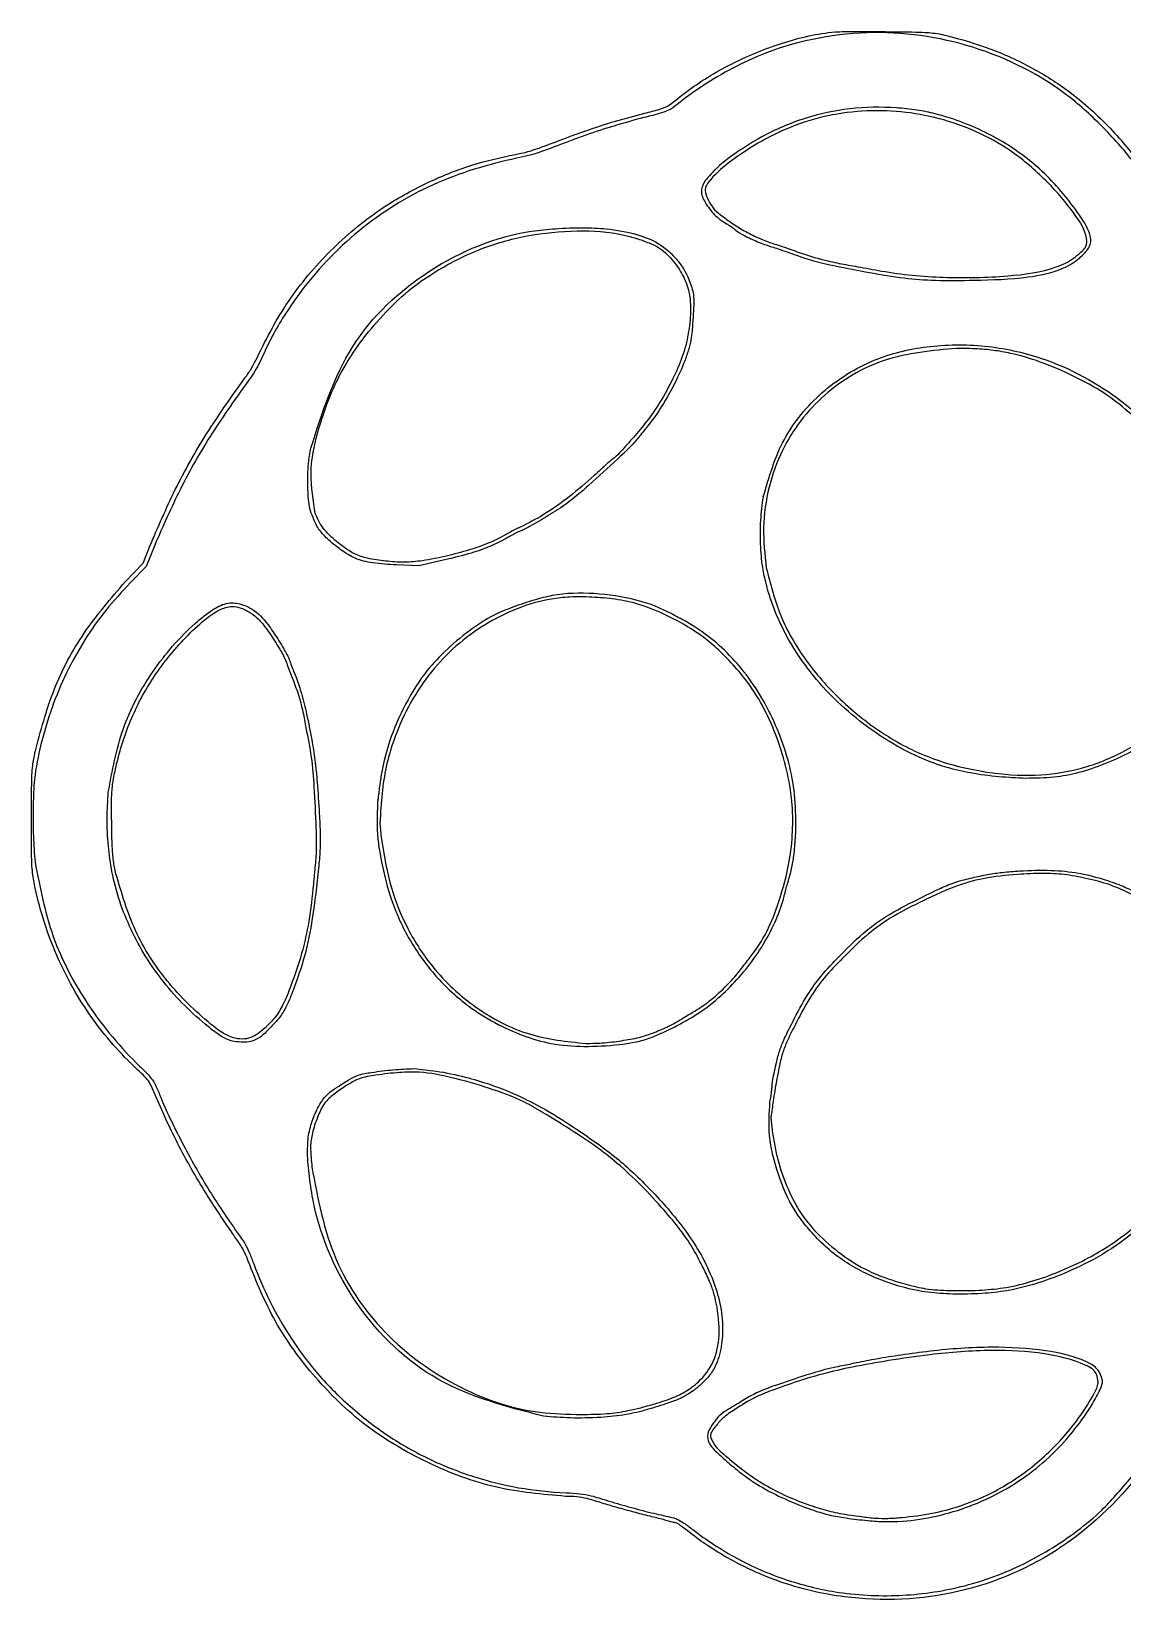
# Model space of a CAD drawing. Extents: x 14 to 581, y 78 to 764.
# Drawn here: x 105 to 153.3, y 654.2 to 723.7 of the extents above; entities that cross this region are included whole.
import ezdxf

# ---------------------------------------------------------------- set-up
doc = ezdxf.new("R2010")
doc.units = 0
doc.layers.add('Layer_1', color=7, linetype='CONTINUOUS')

msp = doc.modelspace()

# ---------------------------------------------------------------- linework, layer by layer
at = {"layer": 'Layer_1', "color": 7}
for points in [[(134.857302, 717.078186), (134.857302, 717.078186)], [(135.062102, 716.123786), (135.062262, 716.123786)], [(117.416582, 705.253706), (117.416582, 705.253866)], [(137.441542, 703.098426), (137.438262, 703.098426)], [(117.620262, 702.332266), (117.620262, 702.332266)], [(109.201462, 699.336506), (109.993542, 700.160666), (110.287782, 700.911066)], [(110.505142, 700.962026), (110.125462, 700.008346), (109.428182, 699.299146)], [(123.398742, 700.319386), (122.190342, 700.044506), (121.207462, 700.083706)], [(137.572662, 699.959466), (137.572662, 699.959466)], [(105.203942, 691.804986), (105.204662, 691.798666)], [(108.447862, 690.029306), (108.447782, 690.029306)], [(120.370182, 689.610586), (120.370182, 689.610586)], [(120.553302, 687.844346), (120.552982, 687.844586)], [(105.204822, 686.929786), (105.204662, 686.930106)], [(108.788022, 686.410106), (108.788022, 686.410106)], [(137.735222, 676.318906), (137.735222, 676.318746)], [(137.836102, 675.015226), (137.836262, 675.015546)], [(117.304022, 674.849306), (117.304022, 674.849066)], [(117.458982, 673.444826), (117.458902, 673.444826)], [(135.175702, 662.014426), (135.175702, 662.014426)], [(135.159702, 661.349626), (135.159702, 661.349226)]]:
    msp.add_lwpolyline(points, dxfattribs=at)
for points, knots in [([(110.287782, 700.911066), (110.648562, 701.752924), (111.381349, 703.462833), (112.753804, 705.896254), (113.928447, 707.570377), (114.670737, 708.597677), (114.927506, 709.022837), (115.46228, 710.160987), (116.464461, 711.976364), (118.339776, 714.151005), (120.391013, 715.841683), (122.480422, 716.996957), (124.441184, 717.809659), (125.960928, 718.149099), (126.982544, 718.358322), (127.569657, 718.55107), (128.441659, 718.883884), (129.557826, 719.30635), (130.879351, 719.730892), (131.979718, 720.034147), (132.766107, 720.22019), (133.227763, 720.385891), (134.037676, 721.061796), (135.477471, 722.040704), (137.683968, 723.037374), (139.437455, 723.537719), (140.694814, 723.692946), (141.633553, 723.702835), (142.889379, 723.688168), (144.121182, 723.677639), (145.105632, 723.632941), (146.234505, 723.343616), (147.733664, 722.88375), (149.555055, 722.009269), (150.972662, 721.082257), (152.06524, 720.144103), (152.876834, 719.339452), (153.521045, 718.611882), (153.931109, 718.059605), (154.270387, 717.740152), (154.637846, 717.561615), (154.983512, 717.371447), (155.415267, 717.292926), (156.348455, 717.325722), (157.841398, 717.194179), (159.783835, 716.782799), (161.917026, 716.052349), (164.108564, 714.837161), (166.257243, 713.123019), (167.382147, 711.683947), (167.940022, 710.970266)], [0, 0, 0, 0, 2.746387, 5.578221, 8.360745, 8.878227, 9.380078, 9.847592, 12.649954, 15.568178, 18.40877, 20.575343, 22.71081, 24.751029, 25.235168, 25.837713, 26.601413, 28.036139, 29.416595, 30.765254, 31.455281, 31.847765, 32.217751, 34.595559, 37.062568, 39.448852, 40.030166, 40.858304, 42.261822, 43.797886, 44.55889, 45.205867, 47.284016, 49.256873, 51.245636, 52.345743, 53.571983, 54.672513, 55.256387, 55.635471, 56.054553, 56.475995, 56.810997, 57.354513, 59.273427, 61.288343, 63.300515, 66.014237, 68.768419, 71.478138, 71.478138, 71.478138, 71.478138]), ([(154.533622, 717.401466), (154.404329, 717.471482), (154.167515, 717.599724), (153.841869, 717.883767), (153.460238, 718.388474), (152.848853, 719.074904), (152.077199, 719.85958), (150.317058, 721.443039), (147.116618, 723.147632), (142.296949, 723.921421), (138.602659, 723.23674), (136.222232, 722.171725), (134.924913, 721.42099), (133.973128, 720.752872), (133.354476, 720.240814), (132.81894, 720.045348), (131.967408, 719.839943), (130.843186, 719.526825), (129.559378, 719.114222), (128.503819, 718.70856), (127.667815, 718.387649), (127.076825, 718.197724), (125.435275, 717.862959), (122.755314, 717.082122), (119.434793, 714.985175), (117.375073, 712.814054), (116.243353, 711.142956), (115.704955, 710.246107), (115.364638, 709.508256), (115.106107, 708.949573), (114.882315, 708.564978), (114.170661, 707.569365), (112.996532, 705.922252), (111.614494, 703.49755), (110.869119, 701.793929), (110.505142, 700.962026)], [0, 0, 0, 0, 0.439972, 0.805863, 1.285348, 2.333966, 3.562384, 4.584946, 9.432959, 14.164011, 19.002476, 20.431327, 21.979879, 23.487329, 23.926603, 24.369701, 25.177506, 26.56107, 27.866446, 29.222257, 29.952241, 30.553455, 31.081135, 34.977006, 38.847744, 42.719914, 43.854266, 44.901333, 45.853119, 46.290019, 46.747703, 47.185188, 49.960351, 52.813678, 55.536676, 55.536676, 55.536676, 55.536676]), ([(134.857302, 717.078186), (135.029908, 717.278726), (135.452559, 717.769778), (136.325945, 718.395519), (137.589068, 719.194752), (139.251532, 719.903172), (141.273135, 720.346291), (142.954971, 720.363285), (144.210817, 720.230751), (145.061298, 720.063997), (146.357657, 719.667887), (148.068498, 718.897221), (149.974834, 717.449744), (151.162277, 715.995353), (151.842342, 714.962734), (152.003908, 714.320335), (151.533135, 713.680132), (150.60683, 713.083074), (148.883, 712.738816), (146.999158, 712.687033), (145.162376, 712.658451), (143.614855, 712.768245), (142.141238, 713.026254), (140.805436, 713.279521), (139.721171, 713.516436), (139.019617, 713.750575), (138.501068, 713.93704), (138.129773, 714.064382), (137.689038, 714.199215), (137.178499, 714.385084), (136.644156, 714.633135), (136.276541, 714.846711), (136.084468, 715.015465), (135.95561, 715.103208), (135.666072, 715.260721), (135.254388, 715.570005), (134.883167, 716.073409), (134.666531, 716.511206), (134.721251, 716.785122), (134.776083, 716.927944), (134.829659, 717.027052), (134.857302, 717.078186)], [0, 0, 0, 0, 0.791611, 1.938374, 3.199945, 5.277981, 7.319135, 9.370844, 10.291383, 11.105582, 11.966083, 14.354778, 16.690176, 19.088095, 19.919219, 20.439463, 20.920555, 22.154965, 23.701973, 26.10603, 27.819578, 29.20835, 30.752843, 32.303453, 33.289209, 34.07831, 34.519782, 34.942696, 35.255596, 35.90254, 36.570065, 37.023593, 37.168946, 37.336068, 37.489756, 38.158672, 38.848306, 39.392008, 39.512285, 39.675728, 39.849943, 39.849943, 39.849943, 39.849943]), ([(135.062262, 716.123786), (135.114158, 716.034461), (135.235245, 715.826043), (135.610968, 715.527596), (136.086593, 715.180962), (136.673572, 714.820669), (137.263029, 714.527855), (137.775722, 714.336447), (138.20676, 714.206888), (138.565676, 714.084527), (139.056067, 713.90746), (139.662287, 713.69969), (140.415593, 713.503755), (141.07008, 713.3787), (141.650983, 713.278897), (142.140355, 713.191159), (143.397593, 712.951615), (145.44601, 712.758861), (148.036683, 712.821621), (149.871356, 713.046441), (150.811376, 713.428578), (151.18337, 713.64938), (151.455547, 713.894967), (151.679544, 714.086676), (151.769633, 714.303322), (151.728857, 714.855471), (151.106243, 715.817382), (150.033223, 717.066881), (148.209767, 718.680064), (145.491739, 719.956589), (142.007475, 720.368173), (139.172514, 719.77547), (137.188129, 718.776113), (135.964244, 717.959237), (135.195603, 717.2894), (134.850056, 716.78806), (134.888998, 716.449781), (134.995713, 716.248812), (135.062102, 716.123786)], [0, 0, 0, 0, 0.307611, 0.717739, 1.418104, 2.081497, 2.778795, 3.389896, 3.720472, 4.129006, 4.527229, 5.284755, 6.050533, 6.859957, 7.28303, 7.818846, 8.351407, 11.122828, 13.960808, 16.143285, 16.589544, 16.998005, 17.431376, 17.693115, 17.867794, 18.112524, 19.31487, 21.174369, 23.099326, 26.563332, 29.994545, 33.466065, 35.062387, 36.645625, 37.856114, 38.139957, 38.397889, 38.822522, 38.822522, 38.822522, 38.822522]), ([(117.620262, 702.332266), (117.694793, 702.162971), (117.850205, 701.809956), (118.292244, 701.328557), (118.79902, 700.915138), (119.344307, 700.542869), (119.987119, 700.344974), (120.72313, 700.246721), (121.540456, 700.177967), (122.43996, 700.264743), (123.400556, 700.466695), (124.385475, 700.718657), (125.268044, 701.024904), (125.863628, 701.322379), (126.24894, 701.541693), (126.466577, 701.655032), (126.967746, 701.88615), (127.785309, 702.323573), (128.880346, 703.099258), (129.746225, 703.845036), (130.351511, 704.401803), (130.6409, 704.674119), (130.910414, 704.868866), (131.236134, 705.210621), (131.704951, 705.746791), (132.316986, 706.451309), (132.904802, 707.32091), (133.431135, 708.286254), (133.880923, 709.286796), (134.136725, 710.288258), (134.239953, 711.24675), (134.191396, 712.141147), (133.896593, 712.937654), (133.419015, 713.614893), (132.903439, 714.109161), (132.332191, 714.362851), (131.830022, 714.540804), (130.783589, 714.828059), (129.144054, 714.927458), (126.97732, 714.709282), (125.140681, 714.196177), (123.714543, 713.522515), (122.666295, 712.918335), (121.59717, 712.148015), (120.593409, 711.15251), (119.615545, 709.996459), (118.600964, 708.447163), (117.827521, 706.496447), (117.285624, 704.294676), (117.518181, 702.930898), (117.620262, 702.332266)], [0, 0, 0, 0, 0.551606, 1.15021, 1.933779, 2.518789, 3.114448, 3.929104, 4.746658, 5.567831, 6.628621, 7.68981, 8.61658, 9.424811, 9.682576, 9.946804, 10.160561, 11.338236, 12.721938, 14.177046, 14.763148, 15.190491, 15.367006, 15.758922, 16.60036, 17.50749, 18.554941, 19.741408, 20.804084, 21.836666, 22.826835, 23.689732, 24.498334, 25.335378, 26.166195, 26.595622, 27.19923, 27.765575, 29.845674, 32.071916, 34.28371, 35.523043, 36.796151, 37.909287, 39.46603, 41.022302, 42.447995, 44.996911, 47.30506, 49.110901, 49.110901, 49.110901, 49.110901]), ([(117.416582, 705.253866), (117.913707, 706.825848), (118.894567, 709.927463), (122.537501, 713.362951), (125.923695, 714.749112), (128.300343, 714.984604), (129.401918, 715.019215), (130.612152, 714.971589), (131.743418, 714.773445), (132.813233, 714.368524), (133.454953, 713.800161), (133.864591, 713.282926), (134.114026, 712.837756), (134.263536, 712.41712), (134.364311, 712.013451), (134.364756, 711.539257), (134.322384, 710.948949), (134.284353, 710.323679), (134.182144, 709.746818), (133.962808, 709.079322), (133.586405, 708.224332), (133.058087, 707.265175), (132.57981, 706.54814), (132.214916, 706.101272), (132.017232, 705.854156), (131.649875, 705.38077), (130.86522, 704.650381), (129.817877, 703.693452), (128.815082, 702.81817), (127.90901, 702.256632), (127.234044, 701.848886), (126.772526, 701.610414), (126.523842, 701.517747), (126.362382, 701.426626), (125.983568, 701.210269), (125.376499, 700.893075), (124.448248, 700.571727), (123.771472, 700.409005), (123.398742, 700.319386)], [0, 0, 0, 0, 4.874371, 9.617429, 14.483612, 15.537792, 16.772831, 17.788126, 19.165883, 20.206808, 21.171202, 21.692301, 22.183613, 22.693454, 23.028649, 23.425503, 24.107149, 24.807257, 25.30255, 25.859812, 26.910445, 28.100664, 29.141742, 29.489874, 29.831016, 30.091292, 31.286436, 33.031661, 34.358022, 35.266059, 36.223748, 36.725738, 36.820084, 37.01903, 37.280087, 38.130245, 39.068199, 40.218045, 40.218045, 40.218045, 40.218045]), ([(137.438262, 703.098426), (137.691954, 703.97342), (138.195592, 705.710489), (139.97075, 707.827964), (142.200331, 709.234465), (144.718459, 709.838175), (147.250876, 709.86219), (150.267181, 709.213799), (153.417989, 707.496956), (156.163303, 704.589278), (157.418621, 701.826907), (157.724914, 699.815718), (157.765721, 698.70907), (157.670495, 697.407116), (157.290361, 695.980883), (156.564807, 694.483069), (155.642378, 693.304729), (154.669484, 692.409215), (153.666472, 691.75531), (152.561434, 691.266148), (151.434459, 690.869702), (150.262813, 690.650528), (149.481299, 690.640938), (149.067942, 690.635866)], [0, 0, 0, 0, 2.707797, 5.375615, 8.074392, 10.486153, 13.046361, 15.615164, 19.668703, 23.595235, 27.441964, 28.527632, 29.686143, 30.757225, 32.433646, 34.079208, 35.71828, 36.890688, 38.032883, 39.292275, 40.507762, 41.610679, 42.84901, 42.84901, 42.84901, 42.84901]), ([(146.010902, 709.668906), (144.915244, 709.57252), (142.798493, 709.386306), (140.023408, 707.734249), (138.379229, 705.609102), (137.639023, 703.514754), (137.375519, 701.741677), (137.507354, 700.549864), (137.572662, 699.959466)], [0, 0, 0, 0, 3.263854, 6.305587, 9.384381, 11.12018, 12.929269, 14.705218, 14.705218, 14.705218, 14.705218]), ([(137.572662, 699.959466), (137.753639, 699.244128), (138.118726, 697.801064), (139.265019, 695.82416), (140.848244, 694.040946), (142.749661, 692.523342), (144.961984, 691.408481), (147.23096, 690.875885), (149.412017, 690.696324), (151.455935, 690.996593), (153.487163, 691.772878), (155.433894, 693.154399), (156.893872, 695.273972), (157.642902, 697.664219), (157.627254, 700.132247), (156.96546, 702.47582), (155.962078, 704.353081), (154.78537, 705.734605), (153.786936, 706.718338), (152.647463, 707.65657), (151.334948, 708.380982), (149.927635, 709.010574), (148.707698, 709.399286), (147.711961, 709.579112), (146.88611, 709.658742), (146.313951, 709.665387), (146.010902, 709.668906)], [0, 0, 0, 0, 2.204945, 4.448072, 6.770844, 9.33081, 11.701452, 14.137731, 16.278548, 18.231783, 20.280326, 22.756878, 25.266642, 27.864983, 30.149868, 32.569809, 35.107693, 36.464384, 38.000307, 39.310444, 40.877448, 42.478664, 43.933702, 44.703488, 45.510589, 46.419481, 46.419481, 46.419481, 46.419481]), ([(121.207462, 700.083706), (120.850877, 700.102389), (120.23135, 700.134849), (119.382783, 700.333997), (118.723497, 700.749702), (118.179802, 701.187273), (117.734993, 701.664826), (117.52148, 702.140001), (117.359196, 702.568431), (117.292229, 703.044867), (117.284389, 703.585612), (117.272857, 704.161756), (117.316134, 704.719599), (117.381806, 705.068795), (117.416582, 705.253706)], [0, 0, 0, 0, 1.071471, 1.86156, 2.57895, 3.384982, 3.959105, 4.512641, 4.934034, 5.330033, 5.947024, 6.556713, 7.057916, 7.622043, 7.622043, 7.622043, 7.622043]), ([(149.067942, 690.635866), (148.666312, 690.652626), (147.846235, 690.686848), (146.677281, 690.850345), (144.780648, 691.271927), (142.333842, 692.539301), (139.708971, 694.864988), (138.327069, 697.054833), (137.767487, 698.526926), (137.577116, 699.182418), (137.398368, 699.955718), (137.310681, 700.92972), (137.303972, 702.013781), (137.397713, 702.752864), (137.441542, 703.098426)], [0, 0, 0, 0, 1.205358, 2.461193, 3.535686, 7.023909, 10.567776, 13.968778, 14.649591, 15.289046, 16.015338, 17.026818, 18.215742, 19.259771, 19.259771, 19.259771, 19.259771]), ([(109.428182, 699.299146), (109.052954, 698.895088), (108.30953, 698.094543), (107.367912, 696.748449), (106.566853, 695.31068), (105.92667, 693.7653), (105.454983, 692.185814), (105.162064, 690.741003), (105.116127, 689.370762), (105.112563, 688.148968), (105.176313, 687.306524), (105.204822, 686.929786)], [0, 0, 0, 0, 1.652584, 3.274201, 4.913671, 6.582173, 8.280361, 9.855548, 10.986015, 12.386578, 13.519577, 13.519577, 13.519577, 13.519577]), ([(105.204662, 691.798666), (105.451984, 692.729095), (105.943702, 694.578941), (107.309424, 697.150642), (108.566717, 698.603188), (109.201462, 699.336506)], [0, 0, 0, 0, 2.882311, 5.730514, 8.634516, 8.634516, 8.634516, 8.634516]), ([(120.370182, 689.610586), (120.37738, 689.664842), (120.396502, 689.808973), (120.427972, 690.059365), (120.517668, 690.831273), (120.784138, 692.093289), (121.468045, 693.743062), (122.3101, 695.158588), (123.339687, 696.288815), (124.376326, 697.1589), (125.392615, 697.832491), (126.381178, 698.232621), (127.238352, 698.524601), (128.427661, 698.832851), (129.968918, 698.860465), (131.765939, 698.604246), (132.982015, 698.15206), (133.609361, 697.791662), (133.789023, 697.692445), (133.949548, 697.621139), (134.135248, 697.512445), (134.399008, 697.341007), (135.328196, 696.733085), (136.7227, 695.37177), (138.089327, 693.010312), (138.791255, 690.737926), (138.903723, 688.795265), (138.847559, 687.400617), (138.667521, 686.45372), (138.498313, 685.9449), (138.434494, 685.703331), (138.223258, 684.809506), (137.553014, 683.301076), (136.159036, 681.478535), (134.745357, 680.2918), (133.619625, 679.686643), (132.980654, 679.368337), (132.151895, 679.017243), (130.991126, 678.819196), (129.53911, 678.741239), (128.099156, 678.841691), (126.774072, 679.236387), (125.546103, 679.791929), (124.212376, 680.634103), (122.906261, 681.838514), (121.740244, 683.453118), (120.969845, 685.144268), (120.54628, 686.802449), (120.309689, 688.251229), (120.351466, 689.190031), (120.370182, 689.610586)], [0, 0, 0, 0, 0.164196, 0.436183, 0.757043, 2.495874, 4.281855, 6.094905, 7.405613, 8.84786, 10.150042, 11.040821, 12.038095, 12.867659, 14.716303, 16.61022, 18.296362, 18.560079, 18.781055, 18.911579, 19.086537, 19.425615, 19.855532, 22.417459, 25.168475, 27.976254, 29.454568, 30.98817, 32.156655, 32.327388, 32.596461, 32.905788, 35.082794, 37.474824, 39.745902, 40.549008, 41.305016, 41.888284, 43.242309, 44.802577, 46.25351, 47.543792, 48.927876, 50.286531, 52.260039, 54.216538, 56.225872, 57.791889, 59.344764, 60.604918, 60.604918, 60.604918, 60.604918]), ([(129.587782, 678.900266), (129.861054, 678.907093), (130.424018, 678.921158), (131.2401, 679.029591), (131.98407, 679.163952), (132.642096, 679.393465), (133.213015, 679.636536), (133.648021, 679.868344), (133.943285, 680.064363), (134.166005, 680.198232), (134.555243, 680.414007), (135.096039, 680.796458), (135.733249, 681.360191), (136.216603, 681.880931), (136.527399, 682.292737), (136.725132, 682.546925), (137.113891, 683.041751), (137.662257, 683.875616), (138.193743, 685.305543), (138.712631, 687.214828), (138.82928, 689.700168), (138.156156, 692.424492), (137.148303, 694.442108), (136.101317, 695.679929), (135.425762, 696.36704), (134.556731, 697.087482), (133.502742, 697.69566), (132.314868, 698.248721), (131.182623, 698.547926), (130.117079, 698.648849), (129.154353, 698.686118), (127.487026, 698.560447), (125.199535, 697.690057), (122.70935, 695.598078), (121.417761, 693.35617), (120.831916, 691.575352), (120.59388, 690.404865), (120.52117, 689.531122), (120.492474, 688.98602), (120.484424, 688.821795), (120.467502, 688.677397), (120.481551, 688.489028), (120.509352, 688.206326), (120.537486, 687.974607), (120.553302, 687.844346)], [0, 0, 0, 0, 0.819444, 1.688126, 2.467686, 3.081763, 3.77387, 4.328578, 4.55691, 4.836825, 5.107895, 5.891781, 6.817014, 7.657091, 8.017355, 8.364433, 8.623154, 9.905755, 11.335996, 13.178301, 15.832005, 18.690715, 21.518081, 22.497759, 23.545103, 24.406085, 25.875558, 27.180656, 28.328231, 29.367138, 30.386415, 31.215396, 34.372435, 37.517963, 40.812678, 41.970978, 43.1371, 44.386013, 44.597473, 44.774716, 44.87935, 45.03266, 45.339159, 45.732673, 45.732673, 45.732673, 45.732673]), ([(108.447782, 690.029306), (108.620952, 690.968982), (108.968437, 692.854535), (110.326262, 695.413166), (111.819268, 697.125885), (112.993816, 698.08891), (113.706978, 698.448974), (114.294871, 698.376621), (114.721291, 698.189667), (115.066053, 697.958581), (115.422708, 697.584282), (115.80235, 697.042676), (116.1813, 696.442367), (116.439892, 695.964645), (116.553091, 695.617277), (116.654384, 695.356726), (116.823334, 694.945205), (117.032022, 694.321359), (117.24969, 693.410337), (117.444267, 692.426671), (117.608951, 691.419355), (117.712248, 690.32889), (117.776246, 689.226738), (117.833228, 688.220776), (117.826409, 687.413129), (117.706064, 686.175786), (117.530635, 684.610686), (117.183205, 682.803233), (116.732953, 681.519069), (116.3758, 680.60464), (116.032771, 680.016924), (115.60226, 679.590947), (115.229451, 679.191097), (114.785003, 678.959068), (114.341137, 678.958749), (113.869614, 678.989508), (113.370811, 679.252127), (112.321345, 680.062757), (110.825661, 681.537275), (109.374162, 683.886299), (108.654958, 685.98713), (108.435949, 687.672373), (108.373526, 688.851207), (108.423762, 689.647373), (108.447862, 690.029306)], [0, 0, 0, 0, 2.852319, 5.723467, 8.567121, 9.597016, 10.295919, 10.879373, 11.300476, 11.689767, 12.115214, 12.843156, 13.669806, 14.247933, 14.463405, 14.764609, 15.086481, 15.797902, 16.735105, 17.894332, 18.806014, 19.795696, 21.178498, 22.11826, 22.81787, 23.598788, 25.845704, 27.543603, 29.105059, 29.919962, 30.487993, 31.128827, 31.729576, 32.121874, 32.589163, 33.037818, 33.525643, 34.245207, 37.025639, 39.760317, 42.465086, 43.607862, 44.852168, 45.999451, 45.999451, 45.999451, 45.999451]), ([(108.788022, 686.410106), (109.037865, 685.555493), (109.534561, 683.856494), (111.001141, 681.580598), (112.53809, 680.092294), (113.751331, 679.145682), (114.720426, 679.031905), (115.348248, 679.539754), (115.856641, 680.049127), (116.233603, 680.688438), (116.603116, 681.635525), (117.028007, 682.854491), (117.358362, 684.366618), (117.489908, 685.540903), (117.564833, 686.375577), (117.599984, 686.778456), (117.670971, 687.467762), (117.633692, 688.622942), (117.572525, 690.091899), (117.455936, 691.573431), (117.23124, 692.667971), (117.08622, 693.475303), (116.980333, 693.947747), (116.872115, 694.306142), (116.758395, 694.64373), (116.628657, 694.991653), (116.501252, 695.3165), (116.394584, 695.590271), (116.269931, 695.947498), (116.005473, 696.427326), (115.620298, 697.017397), (115.224066, 697.574801), (114.789776, 697.954573), (114.364576, 698.182367), (113.869967, 698.285013), (113.285664, 698.088086), (112.611881, 697.591482), (111.602162, 696.637073), (110.418226, 695.173702), (109.355956, 693.197771), (108.861813, 691.537414), (108.624245, 690.375124), (108.579638, 689.553471), (108.604165, 688.642457), (108.610018, 687.733425), (108.660598, 686.999619), (108.746376, 686.602775), (108.788022, 686.410106)], [0, 0, 0, 0, 2.660938, 5.290031, 7.996205, 9.084513, 9.838022, 10.705728, 11.365747, 12.012783, 12.906825, 14.41637, 15.879658, 17.539132, 17.957925, 18.393843, 18.752492, 20.035711, 21.850526, 23.169113, 24.486087, 25.198503, 25.630429, 25.937428, 26.321165, 26.698976, 27.051269, 27.367953, 27.580515, 28.185384, 29.002272, 29.698906, 30.227172, 30.717136, 31.134703, 31.702471, 32.496516, 33.639442, 35.862565, 38.113818, 40.321625, 41.035247, 41.66678, 42.784326, 43.768955, 44.394871, 44.985516, 44.985516, 44.985516, 44.985516]), ([(105.049222, 688.840586), (105.049656, 689.355692), (105.05032, 690.143016), (105.074097, 691.137123), (105.165055, 691.60497), (105.203942, 691.804986)], [0, 0, 0, 0, 1.546531, 2.363828, 2.974189, 2.974189, 2.974189, 2.974189]), ([(128.678582, 658.853946), (127.660202, 658.943975), (125.550477, 659.130483), (122.539846, 660.274534), (119.787463, 661.898599), (117.551165, 664.075291), (115.766961, 666.512326), (114.946284, 668.471662), (114.503586, 669.639265), (114.264505, 670.040149), (113.592883, 670.996234), (112.565367, 672.549876), (111.364497, 674.693522), (110.67962, 676.273706), (110.277019, 677.186588), (110.040617, 677.468622), (109.090846, 678.324858), (107.61144, 680.01201), (106.080158, 682.744572), (105.361952, 684.967434), (105.072399, 686.483484), (105.043737, 687.512742), (105.047044, 688.313384), (105.049222, 688.840586)], [0, 0, 0, 0, 3.054543, 6.327941, 9.561201, 12.579485, 15.627255, 18.55419, 18.921109, 19.36812, 19.948648, 22.428176, 24.953367, 27.301974, 27.605636, 27.932244, 28.39477, 31.445411, 34.606064, 37.729345, 38.406931, 39.227759, 40.810353, 40.810353, 40.810353, 40.810353]), ([(120.552982, 687.844586), (120.668658, 687.152219), (120.893455, 685.806727), (121.673572, 683.924688), (122.876999, 682.064099), (124.66804, 680.406654), (127.018851, 679.170539), (128.740464, 678.989411), (129.587782, 678.900266)], [0, 0, 0, 0, 2.100033, 4.08104, 6.063164, 8.70611, 11.323476, 13.860078, 13.860078, 13.860078, 13.860078]), ([(105.204662, 686.930106), (105.420107, 685.815839), (105.851663, 683.583866), (107.497635, 680.50123), (109.121009, 678.55307), (110.243898, 677.512722), (110.548214, 677.081577), (110.93606, 676.063871), (111.716341, 674.466534), (112.876307, 672.388277), (113.869444, 670.934119), (114.494025, 670.055677), (114.708647, 669.624058), (115.028241, 668.739469), (115.593872, 667.426242), (116.516742, 665.831806), (117.675212, 664.254289), (119.118389, 662.812835), (120.799924, 661.502395), (122.644348, 660.461124), (124.581817, 659.69435), (126.621664, 659.18384), (128.208806, 659.030557), (129.288061, 658.987862), (129.882363, 658.874117), (130.592977, 658.647466), (131.479639, 658.390654), (132.430433, 658.132328), (133.148713, 657.982818), (133.635596, 657.860417), (133.961556, 657.660193), (134.789836, 657.008193), (136.238691, 656.055651), (138.371873, 655.126275), (140.792264, 654.522284), (143.433687, 654.377856), (146.214067, 654.767635), (148.438224, 655.557735), (150.126547, 656.480525), (151.336556, 657.304967), (152.31719, 658.110776), (153.075767, 658.934606), (153.683362, 659.626684), (154.124827, 660.189748), (154.394432, 660.554421), (154.6297, 660.73934), (154.928209, 660.8994), (155.27794, 661.082383), (155.828466, 661.160638), (157.195227, 661.214924), (159.352325, 661.508997), (162.058985, 662.50282), (164.163782, 663.717841), (165.724134, 665.06618), (166.803098, 666.174416), (167.494431, 667.025926), (167.822445, 667.511402), (167.91221, 667.606993), (168.016557, 667.689973), (168.121008, 667.564523), (168.199151, 667.380645), (168.368173, 666.909883), (168.620227, 666.274436), (169.145715, 665.596207), (169.681727, 665.223669), (170.119509, 665.016048), (170.35497, 664.714698), (170.626556, 664.098703), (171.073342, 663.302655), (171.810098, 662.522976), (172.515227, 662.193094), (173.032198, 662.075897), (173.321779, 661.857126), (173.700019, 661.293025), (174.292883, 660.590708), (175.156883, 659.888152), (175.790456, 659.767601), (176.086742, 659.711226)], [0, 0, 0, 0, 3.388331, 6.787123, 10.344625, 10.953081, 11.37013, 11.913439, 14.206962, 16.704523, 19.043132, 19.48921, 19.933852, 20.483478, 22.310382, 24.214599, 25.998476, 28.166746, 30.311109, 32.376025, 34.498135, 36.544691, 38.661957, 39.270507, 39.781237, 40.471017, 41.50661, 42.551686, 43.423006, 43.713113, 44.048287, 44.558243, 46.881263, 49.221132, 51.50664, 54.330853, 57.100876, 59.878604, 61.357209, 62.863408, 64.266965, 65.151875, 66.220083, 67.027926, 67.301351, 67.574806, 67.915812, 68.319345, 68.747319, 69.565233, 72.435026, 75.221885, 78.171872, 79.663459, 81.40037, 82.793484, 82.978639, 83.127344, 83.213314, 83.31202, 83.524047, 83.85962, 84.780427, 85.583622, 86.384004, 86.725483, 87.015255, 87.50459, 88.746393, 89.738113, 90.665824, 91.038627, 91.310432, 91.729337, 93.063533, 94.079552, 94.972062, 94.972062, 94.972062, 94.972062]), ([(137.735222, 676.318746), (137.750995, 676.405855), (137.781535, 676.574523), (137.815636, 676.803147), (137.828468, 677.018338), (137.855992, 677.268775), (137.919224, 677.594864), (138.010327, 678.031656), (138.134559, 678.529224), (138.362236, 679.107048), (138.756771, 679.89817), (139.238152, 680.837219), (139.914066, 681.828896), (140.806697, 682.762207), (141.756253, 683.728622), (142.948355, 684.61716), (144.136891, 685.205156), (145.154142, 685.725008), (145.970405, 686.064263), (146.677035, 686.233034), (147.360768, 686.388656), (148.059792, 686.487368), (148.994686, 686.558795), (150.125225, 686.595348), (151.402641, 686.469728), (152.460443, 686.190332), (153.343494, 685.884122), (154.08607, 685.517059), (154.975268, 684.947991), (156.001294, 684.161542), (156.95303, 682.963693), (157.510253, 681.81518), (157.873172, 680.823873), (158.021054, 679.965337), (158.058119, 679.111067), (158.086279, 678.342223), (158.055385, 677.720918), (157.901884, 676.841347), (157.564088, 675.621185), (156.901787, 674.151496), (156.132545, 672.893174), (155.235448, 671.86643), (154.379207, 671.012188), (153.275745, 670.059446), (151.854984, 669.187728), (150.095625, 668.427307), (148.497275, 667.961676), (147.056628, 667.814491), (145.887794, 667.791989), (144.384781, 667.887154), (142.702213, 668.33483), (140.909635, 669.246005), (139.834709, 670.207871), (139.261126, 670.911776), (139.031355, 671.217247), (138.564936, 671.906678), (138.073456, 673.10218), (137.641394, 674.73108), (137.705752, 675.82019), (137.735222, 676.318906)], [0, 0, 0, 0, 0.265615, 0.514306, 0.692695, 0.912082, 1.269617, 1.68837, 2.251218, 2.805343, 3.547279, 4.902996, 5.968746, 7.132688, 8.770829, 10.029322, 11.570272, 12.738843, 13.459045, 14.214359, 14.913846, 15.562756, 16.329603, 17.726425, 18.951257, 20.164591, 20.999896, 21.751713, 22.642745, 24.165933, 25.606172, 27.186029, 27.977218, 28.765388, 29.786991, 30.541079, 31.073038, 31.649329, 33.216219, 34.856529, 36.472046, 37.619102, 38.937918, 40.099504, 41.98516, 43.909004, 45.841269, 46.948163, 48.243837, 49.345776, 51.457582, 53.413764, 55.331425, 55.726204, 56.137762, 56.47787, 58.220655, 59.984919, 61.475223, 61.475223, 61.475223, 61.475223]), ([(137.836262, 675.015546), (137.908845, 674.58245), (138.055472, 673.707545), (138.497735, 672.483662), (139.086586, 671.325326), (139.955412, 670.321243), (141.014383, 669.446742), (142.043577, 668.829258), (142.995403, 668.466755), (143.791905, 668.229711), (144.691429, 668.004964), (145.765656, 667.954611), (146.910494, 667.960892), (148.506299, 668.097618), (150.366438, 668.673699), (152.491207, 669.700624), (154.807972, 671.45846), (156.931576, 674.137186), (158.154104, 677.757706), (157.839413, 680.766005), (156.898729, 682.729544), (155.98912, 683.945402), (154.89098, 684.822575), (153.822551, 685.484297), (152.7822, 685.954076), (151.764469, 686.210676), (150.770945, 686.395611), (149.756074, 686.44706), (148.55965, 686.375476), (147.226431, 686.252901), (145.759224, 685.82642), (144.412668, 685.166927), (143.115613, 684.526969), (141.976574, 683.697974), (141.040451, 682.765076), (140.131416, 681.848817), (139.419066, 680.83228), (138.921465, 679.859435), (138.503344, 679.047187), (138.266361, 678.435464), (138.148419, 677.885901), (138.040898, 677.337629), (137.951847, 676.836749), (137.883458, 676.387347), (137.831997, 676.031802), (137.806167, 675.791907), (137.770777, 675.637811), (137.790511, 675.49408), (137.804764, 675.288453), (137.824668, 675.114915), (137.836102, 675.015226)], [0, 0, 0, 0, 1.314951, 2.656356, 3.88767, 5.19183, 6.605225, 7.997459, 8.76793, 9.654511, 10.491585, 11.540458, 12.866665, 13.928636, 16.333095, 18.653433, 20.981458, 25.00554, 28.71815, 32.175264, 33.747748, 35.213721, 36.688313, 37.933638, 38.980131, 40.0971, 41.0733, 42.008496, 43.136069, 44.668549, 46.013472, 47.691016, 49.161053, 50.345202, 51.896568, 53.121961, 54.210572, 55.603152, 56.397193, 56.950706, 57.564798, 58.079648, 58.6277, 59.090486, 59.443752, 59.704427, 59.816131, 59.912809, 60.135608, 60.436362, 60.436362, 60.436362, 60.436362]), ([(117.304022, 674.849066), (117.362101, 675.082425), (117.479769, 675.555212), (117.772551, 676.167932), (118.124478, 676.67233), (118.594255, 676.980046), (119.029216, 677.255322), (119.524159, 677.536215), (120.215108, 677.637082), (121.043989, 677.749917), (121.6708, 677.774916), (121.975462, 677.787066)], [0, 0, 0, 0, 0.719549, 1.457812, 2.029627, 2.534484, 3.12277, 3.583584, 4.223289, 5.189105, 6.102489, 6.102489, 6.102489, 6.102489]), ([(121.975462, 677.787066), (122.304115, 677.756391), (123.071074, 677.684805), (124.189735, 677.436905), (125.451577, 677.074727), (126.643261, 676.587212), (127.946847, 675.913403), (129.351845, 674.996862), (130.953853, 673.888016), (132.525723, 672.38788), (133.750464, 670.990896), (134.640094, 669.671566), (135.157933, 668.618735), (135.521244, 667.527868), (135.671185, 666.483455), (135.609588, 665.478256), (135.389042, 664.678311), (134.973722, 664.072395), (134.506235, 663.63801), (133.927091, 663.233349), (133.171003, 662.955376), (132.314267, 662.689936), (131.319743, 662.436306), (130.1748, 662.335069), (128.951529, 662.301236), (128.106116, 662.369789), (127.709542, 662.401946)], [0, 0, 0, 0, 0.989533, 2.309219, 3.429193, 4.925616, 6.16265, 7.826016, 9.95541, 11.995188, 14.3271, 15.515445, 16.758851, 17.834554, 18.953973, 19.898675, 20.845145, 21.396781, 22.080207, 22.751011, 23.501021, 24.481619, 25.446892, 26.571038, 27.921022, 29.11381, 29.11381, 29.11381, 29.11381]), ([(129.375062, 662.480986), (129.755659, 662.483633), (130.451547, 662.488474), (131.526438, 662.639977), (132.487175, 662.902945), (133.363007, 663.170352), (134.039759, 663.497737), (134.70101, 663.994012), (135.307252, 664.808254), (135.551673, 666.059164), (135.430754, 667.106515), (135.246933, 667.908856), (135.035467, 668.454233), (134.708463, 669.117806), (134.308108, 669.891076), (133.734143, 670.719603), (132.968665, 671.62274), (132.052179, 672.61784), (131.027007, 673.578828), (129.979178, 674.401003), (128.854364, 675.122666), (127.821802, 675.766356), (126.653099, 676.4524), (125.288359, 676.937362), (123.739988, 677.38648), (122.413757, 677.657295), (121.279712, 677.624142), (120.388679, 677.519125), (119.574543, 677.387807), (118.96391, 677.032207), (118.458476, 676.680429), (117.98348, 676.266967), (117.721577, 675.68108), (117.49042, 675.056854), (117.426863, 674.602586), (117.397382, 674.391866)], [0, 0, 0, 0, 1.140799, 2.08585, 3.246022, 4.126187, 4.829939, 5.488424, 6.594508, 7.783925, 9.21515, 9.73124, 10.250143, 10.964855, 11.950841, 12.858742, 13.981257, 15.500412, 16.915302, 18.19195, 19.489913, 20.921438, 21.844736, 23.54806, 25.240848, 26.691953, 27.579139, 28.627814, 29.3947, 30.02077, 30.721342, 31.253284, 31.877772, 32.612972, 33.249073, 33.249073, 33.249073, 33.249073]), ([(127.709542, 662.401946), (126.087616, 662.818488), (122.879721, 663.642336), (119.200011, 667.192016), (117.701752, 670.624416), (117.344193, 672.980193), (117.243796, 673.97552), (117.286036, 674.588367), (117.304022, 674.849306)], [0, 0, 0, 0, 4.951147, 9.792535, 14.734153, 15.884093, 16.940805, 17.724356, 17.724356, 17.724356, 17.724356]), ([(117.397382, 674.391866), (117.39969, 674.328632), (117.406143, 674.151836), (117.427336, 673.836118), (117.447739, 673.583842), (117.458982, 673.444826)], [0, 0, 0, 0, 0.189824, 0.530721, 0.949137, 0.949137, 0.949137, 0.949137]), ([(117.458902, 673.444826), (117.720792, 672.038553), (118.236744, 669.268036), (120.719715, 665.752673), (123.535934, 663.82237), (125.885914, 662.889719), (127.608145, 662.51129), (128.762665, 662.491489), (129.375062, 662.480986)], [0, 0, 0, 0, 4.250687, 8.374332, 12.516374, 14.315983, 15.939111, 17.772643, 17.772643, 17.772643, 17.772643]), ([(167.885622, 667.278666), (167.609525, 666.915372), (167.000312, 666.113755), (165.956763, 665.04354), (164.433052, 663.677568), (162.280646, 662.395321), (159.475011, 661.353102), (157.26301, 661.038039), (155.910743, 661.013035), (155.409063, 660.945854), (155.075884, 660.778268), (154.780894, 660.624191), (154.536796, 660.42262), (153.385453, 658.895672), (150.882825, 656.390761), (146.132713, 654.342961), (142.20815, 654.174291), (139.581659, 654.638102), (138.148381, 655.063939), (136.919082, 655.566795), (135.856314, 656.1206), (135.00146, 656.645642), (134.368602, 657.093806), (133.977583, 657.40864), (133.799139, 657.53956), (133.647748, 657.663236), (133.379863, 657.718223), (132.973069, 657.841), (132.383949, 657.980352), (131.695011, 658.158666), (130.990089, 658.352412), (130.299097, 658.554598), (129.717683, 658.744146), (129.169303, 658.853625), (128.846722, 658.853836), (128.678582, 658.853946)], [0, 0, 0, 0, 1.367854, 3.018203, 4.474941, 7.498718, 10.463696, 13.408938, 14.135801, 14.530822, 14.910504, 15.244699, 15.529145, 15.850345, 20.96862, 25.943266, 31.009138, 32.490419, 33.935618, 35.485683, 36.467209, 37.528035, 38.492686, 38.792391, 39.031961, 39.159614, 39.37113, 39.832773, 40.445109, 41.1818, 41.969435, 42.637704, 43.341585, 43.803834, 44.307086, 44.307086, 44.307086, 44.307086]), ([(135.175702, 662.014426), (135.218603, 662.074823), (135.300507, 662.190128), (135.416812, 662.337251), (135.596199, 662.53701), (135.990357, 662.759491), (136.520304, 663.09154), (137.235639, 663.503751), (138.241316, 663.861138), (139.385608, 664.240203), (140.322631, 664.515573), (140.92004, 664.62586), (141.246224, 664.692888), (141.755278, 664.802578), (142.513225, 664.950493), (143.603254, 665.117592), (145.299305, 665.352872), (147.440346, 665.506227), (149.759567, 665.37836), (151.287435, 665.043891), (152.044775, 664.661088), (152.299079, 664.424466), (152.400518, 664.166795), (152.46868, 663.934755), (152.406719, 663.688309), (152.215579, 663.315145), (151.910742, 662.760115), (151.433988, 662.086055), (150.44807, 660.846258), (148.670073, 659.303564), (145.886817, 658.051644), (143.593808, 657.67171), (142.001414, 657.781887), (141.167892, 657.88322), (140.222162, 658.038014), (139.225239, 658.383052), (138.154409, 658.834929), (137.232883, 659.319119), (136.504373, 659.844531), (135.904641, 660.318314), (135.402092, 660.778286), (135.020818, 661.167517), (134.930144, 661.646673), (135.088359, 661.88362), (135.175702, 662.014426)], [0, 0, 0, 0, 0.222182, 0.424169, 0.562832, 1.02448, 1.76143, 2.449814, 3.492213, 4.952423, 6.07166, 6.415517, 6.774428, 7.07067, 7.977728, 9.090623, 10.378275, 13.115465, 15.510599, 17.342051, 17.740143, 18.047558, 18.355606, 18.561887, 18.757399, 19.096035, 19.823264, 20.652586, 21.569577, 24.574901, 27.598197, 30.631246, 31.420028, 32.381783, 33.150854, 34.289256, 35.533497, 36.639584, 37.400909, 38.226, 38.926994, 39.456837, 39.825216, 40.279204, 40.279204, 40.279204, 40.279204]), ([(135.159702, 661.349226), (135.205721, 661.261388), (135.320916, 661.041514), (135.687578, 660.713008), (136.294603, 660.206237), (137.109061, 659.59427), (138.118588, 659.008844), (139.089635, 658.602425), (139.998304, 658.287788), (140.870947, 658.080789), (141.680979, 657.968642), (142.385693, 657.883069), (142.981023, 657.870463), (143.81208, 657.941166), (144.886297, 658.071353), (146.157762, 658.407329), (147.604998, 658.984991), (149.207018, 659.972963), (150.781904, 661.442707), (151.713681, 662.731338), (152.158799, 663.537164), (152.264514, 663.801955), (152.253091, 664.046543), (152.193165, 664.296164), (151.984683, 664.525354), (151.233824, 664.889418), (149.7421, 665.245564), (147.415752, 665.370444), (145.105749, 665.179632), (143.055126, 664.882388), (141.46917, 664.60309), (140.119167, 664.302261), (138.930244, 663.93591), (137.937996, 663.594113), (136.996961, 663.217278), (136.287821, 662.772606), (135.65972, 662.361908), (135.344205, 661.976584), (135.146309, 661.727678), (135.08106, 661.516414), (135.131352, 661.409752), (135.159702, 661.349626)], [0, 0, 0, 0, 0.295631, 0.740012, 1.455279, 2.679157, 3.786188, 4.947771, 5.831287, 6.668814, 7.633128, 8.283423, 8.797311, 9.415941, 10.7841, 12.038055, 13.349336, 15.447759, 17.641237, 19.776553, 20.173228, 20.413328, 20.615363, 20.89821, 21.165212, 21.511719, 23.382376, 25.719641, 28.478228, 30.320431, 31.935764, 33.308562, 34.466462, 35.665049, 36.459235, 37.497768, 38.175035, 38.691228, 38.980894, 39.129252, 39.320932, 39.320932, 39.320932, 39.320932])]:
    msp.add_open_spline(points, degree=3, knots=knots, dxfattribs=at)

doc.saveas('drawing.dxf')
